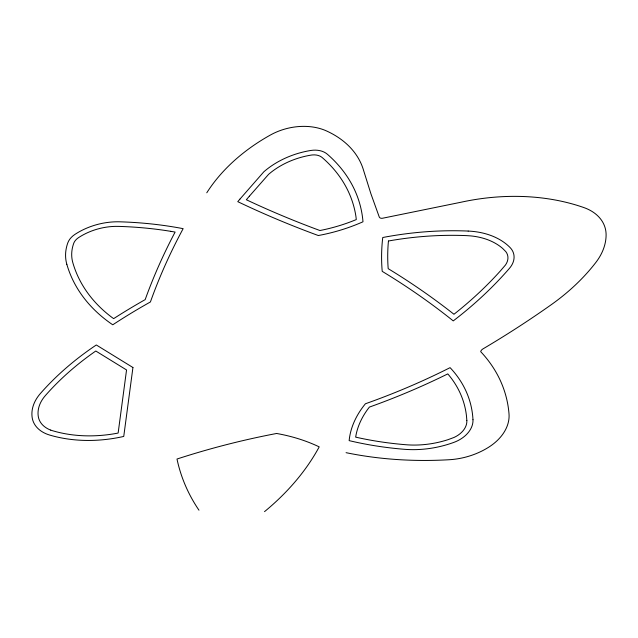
<?xml version="1.0" encoding="UTF-8"?>
<svg xmlns="http://www.w3.org/2000/svg" width="638" height="638" viewBox="0 0 638 638"><rect width="100%" height="100%" fill="white"/><g stroke="black" fill="none" stroke-linecap="round" stroke-linejoin="round"><path stroke-width="0.96" d="M170.713 231.323L175.115 232.065L174.278 233.636A760.424 545.155 -14 0 0 146.772 295.242L145.169 299.637L144.005 300.291A513.518 368.15 -14 0 0 115.334 317.557L113.668 318.633L111.809 317.309A182.827 131.069 -14 0 1 72.828 262.681A56.567 40.553 -14 0 1 73.681 243.437L73.896 242.879A13.254 9.506 -14 0 1 78.594 237.599A51.917 37.219 -14 0 1 115.215 226.378L118.764 226.394A329.312 236.092 -14 0 1 170.713 231.323M50.713 430.1L52.643 430.746A111.754 80.117 -14 0 0 116.826 433.306L118.142 433.035L126.547 369.952L95.796 351.02L94.807 351.697A260.344 186.639 -14 0 0 45.418 395.52L44.038 397.187A39.5 28.319 -14 0 0 38.296 416.566A28.909 20.727 -14 0 0 50.705 430.1M264.523 511.636A241.587 173.201 -14 0 0 319.199 446.871A167.969 120.422 -14 0 0 276.621 433.473A581.457 416.853 -14 0 0 176.997 459.033A273 195.714 -14 0 0 198.968 510.193M206.776 192.796A169.588 121.579 -14 0 1 270.416 135.017A50.657 36.318 -14 0 1 326.52 130.95A102.375 73.394 -14 0 1 363.556 170.33L370.917 193.785L379.243 216.96A3.126 2.241 -14 0 0 382.521 218.244L460.955 202.246A185.475 132.967 -14 0 1 583.858 207.565A48.64 34.867 -14 0 1 606.1 234.832A68.665 49.23 -14 0 1 595.804 262.513A203.283 145.735 -14 0 1 550.977 304.9A824.647 591.203 -14 0 1 482.998 348.882A5.383 3.86 -14 0 0 480.677 351.634A191.089 136.995 -14 0 1 509.012 413.91A48.376 34.683 -14 0 1 488.788 447.142A61.336 43.974 -14 0 1 449.232 459.727A325.771 233.548 -14 0 1 346.067 452.677M466.849 420.522L466.809 422.34A22.29 15.974 -14 0 1 454.049 437.445L448.163 439.622A80.627 57.803 -14 0 1 406.007 444.742A314.542 225.501 -14 0 1 356.179 437.253L355.653 437.134L356.171 434.326A92.789 66.519 -14 0 1 368.373 408.4L369.402 407.092L374.642 405.202A544.031 390.025 -14 0 0 446.042 374.745L447.78 373.884L448.115 374.259A146.142 104.768 -14 0 1 466.482 416.016L466.849 420.522M388.454 241.012L388.287 242.759A300.626 215.524 -14 0 0 388.111 267.617L388.199 268.662L392.817 271.493A904.277 648.288 -14 0 1 452.43 313.067L453.953 314.279L454.336 313.976A360.877 258.717 -14 0 0 500.423 270.879L505.471 265.001A19.14 13.717 -14 0 0 505.862 251.683L502.664 248.461A61.607 44.166 -14 0 0 470.7 235.908L466.801 235.637A270.903 194.215 -14 0 0 390.328 240.67L388.454 241.012M132.935 367.512L123.748 436.432A118.006 84.599 -14 0 1 49.605 435.036A35.106 25.169 -14 0 1 32.211 417.834A45.745 32.793 -14 0 1 40.409 393.494A266.668 191.177 -14 0 1 96.314 344.975L132.935 367.512M239.896 199.16L237.775 201.664A1028.416 737.281 -14 0 0 318.298 235.526A143.941 103.197 -14 0 0 362.99 221.785A182.635 130.934 -14 0 0 327.262 154.157A19.411 13.916 -14 0 0 310.818 150.472A72.828 52.212 -14 0 0 263.853 171.781L239.896 199.16M249.346 196.225L246.34 199.734L248.198 200.619A1021.996 732.679 -14 0 0 314.893 228.659L319.909 230.517L321.408 230.23A137.521 98.587 -14 0 0 353.604 220.668L356.291 219.576L355.956 216.665A176.152 126.284 -14 0 0 322.23 157.586L321.528 157.036A12.983 9.307 -14 0 0 312.245 154.954L311.161 155.098A66.376 47.587 -14 0 0 271.27 172.132L268.614 174.318L249.346 196.225M66.831 264.299A189.031 135.519 -14 0 0 112.759 324.798A507.306 363.692 -14 0 1 150.416 301.957A754.204 540.697 -14 0 1 183.146 228.659A335.803 240.741 -14 0 0 119.88 221.817A58.122 41.669 -14 0 0 75.005 234.353A19.491 13.972 -14 0 0 67.78 242.919A62.827 45.043 -14 0 0 66.831 264.299M468.164 231.068A277.235 198.753 -14 0 0 382.744 237.511A306.846 219.982 -14 0 0 382.218 271.357A898.065 643.83 -14 0 1 453.243 320.898A367.089 263.175 -14 0 0 509.467 268.319A25.361 18.183 -14 0 0 510.065 247.536A67.827 48.624 -14 0 0 468.164 231.068M472.973 419.708A152.354 109.226 -14 0 0 450.085 367.647A537.818 385.567 -14 0 1 365.414 403.766A99.002 70.977 -14 0 0 349.153 440.627A320.922 230.071 -14 0 0 404.468 449.304A86.792 62.221 -14 0 0 453.809 442.405A28.511 20.44 -14 0 0 472.973 419.708"/></g></svg>
